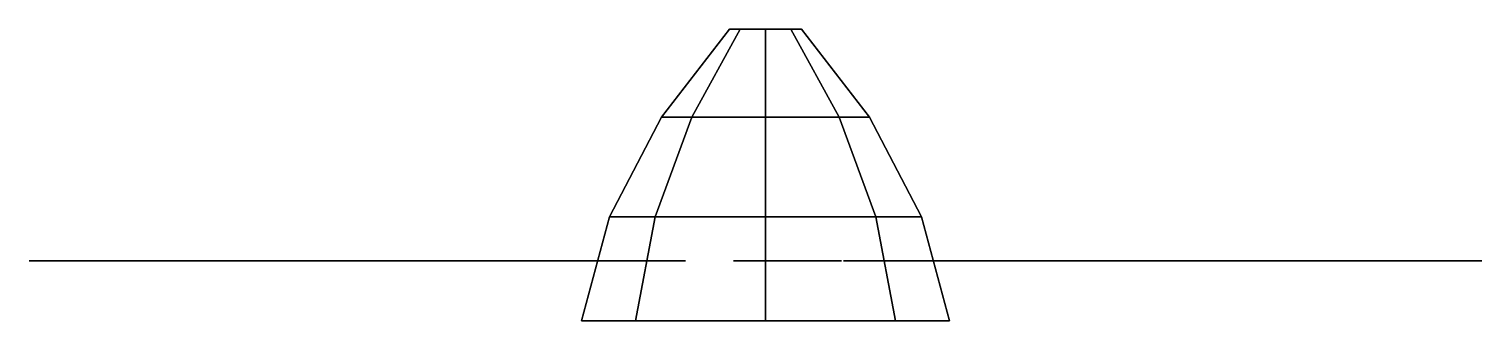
# Model space of a CAD drawing. Extents: x -1.84 to 1.79, y 6.04 to 6.77.
import ezdxf

# ---------------------------------------------------------------- set-up
doc = ezdxf.new("R2010")
doc.units = 0
doc.layers.add('PROPELLER', color=1, linetype='CONTINUOUS')

msp = doc.modelspace()

# ---------------------------------------------------------------- linework, layer by layer
at = {"layer": 'PROPELLER'}
for points in [[(-0.0636, 6.77, 0.0636), (-0.09, 6.77), (-0.26, 6.55), (-0.1838, 6.55, 0.1838)], [(-0.09, 6.77), (-0.0636, 6.77, -0.0636), (-0.1838, 6.55, -0.1838), (-0.26, 6.55)], [(0, 6.77, 0.09), (-0.0636, 6.77, 0.0636), (-0.1838, 6.55, 0.1838), (0, 6.55, 0.26)], [(-0.0636, 6.77, -0.0636), (0, 6.77, -0.09), (0, 6.55, -0.26), (-0.1838, 6.55, -0.1838)], [(0.0636, 6.77, 0.0636), (-0.09, 6.77), (-0.0636, 6.77, 0.0636), (0, 6.77, 0.09)], [(0.09, 6.77), (-0.0636, 6.77, -0.0636), (-0.09, 6.77), (0.0636, 6.77, 0.0636)], [(0.0636, 6.77, -0.0636), (0, 6.77, -0.09), (-0.0636, 6.77, -0.0636), (0.09, 6.77)], [(0.0636, 6.77, 0.0636), (0, 6.77, 0.09), (0, 6.55, 0.26), (0.1838, 6.55, 0.1838)], [(0, 6.77, -0.09), (0.0636, 6.77, -0.0636), (0.1838, 6.55, -0.1838), (0, 6.55, -0.26)], [(0.09, 6.77), (0.0636, 6.77, 0.0636), (0.1838, 6.55, 0.1838), (0.26, 6.55)], [(0.0636, 6.77, -0.0636), (0.09, 6.77), (0.26, 6.55), (0.1838, 6.55, -0.1838)], [(-0.2758, 6.3, -0.2758), (-0.39, 6.3), (-0.26, 6.55), (-0.1838, 6.55, -0.1838)], [(-0.39, 6.3), (-0.2758, 6.3, 0.2758), (-0.1838, 6.55, 0.1838), (-0.26, 6.55)], [(0, 6.3, -0.39), (-0.2758, 6.3, -0.2758), (-0.1838, 6.55, -0.1838), (0, 6.55, -0.26)], [(-0.2758, 6.3, 0.2758), (0, 6.3, 0.39), (0, 6.55, 0.26), (-0.1838, 6.55, 0.1838)], [(0.2758, 6.3, -0.2758), (0, 6.3, -0.39), (0, 6.55, -0.26), (0.1838, 6.55, -0.1838)], [(0, 6.3, 0.39), (0.2758, 6.3, 0.2758), (0.1838, 6.55, 0.1838), (0, 6.55, 0.26)], [(0.39, 6.3), (0.2758, 6.3, -0.2758), (0.1838, 6.55, -0.1838), (0.26, 6.55)], [(0.2758, 6.3, 0.2758), (0.39, 6.3), (0.26, 6.55), (0.1838, 6.55, 0.1838)], [(-0.2758, 6.3, 0.2758), (-0.39, 6.3), (-0.46, 6.04), (-0.3253, 6.04, 0.3253)], [(-0.39, 6.3), (-0.2758, 6.3, -0.2758), (-0.3253, 6.04, -0.3253), (-0.46, 6.04)], [(0, 6.3, 0.39), (-0.2758, 6.3, 0.2758), (-0.3253, 6.04, 0.3253), (0, 6.04, 0.46)], [(-0.2758, 6.3, -0.2758), (0, 6.3, -0.39), (0, 6.04, -0.46), (-0.3253, 6.04, -0.3253)], [(0.2758, 6.3, 0.2758), (0, 6.3, 0.39), (0, 6.04, 0.46), (0.3253, 6.04, 0.3253)], [(0, 6.3, -0.39), (0.2758, 6.3, -0.2758), (0.3253, 6.04, -0.3253), (0, 6.04, -0.46)], [(0.39, 6.3), (0.2758, 6.3, 0.2758), (0.3253, 6.04, 0.3253), (0.46, 6.04)], [(0.2758, 6.3, -0.2758), (0.39, 6.3), (0.46, 6.04), (0.3253, 6.04, -0.3253)], [(-1.8113, 6.19, -1.0227), (-1.8413, 6.19, -0.9707), (-1.7957, 6.19, -0.9097), (-1.7307, 6.19, -1.0223)], [(-1.7307, 6.19, -1.0223), (-1.7957, 6.19, -0.9097), (-1.8413, 6.19, -0.9707), (-1.8113, 6.19, -1.0227)], [(-1.2677, 6.19, -0.8243), (-1.3977, 6.19, -0.5991), (-1.7957, 6.19, -0.9097), (-1.7307, 6.19, -1.0223)], [(-1.7307, 6.19, -1.0223), (-1.7957, 6.19, -0.9097), (-1.3977, 6.19, -0.5991), (-1.2677, 6.19, -0.8243)], [(-1.2677, 6.19, -0.8243), (-1.3977, 6.19, -0.5991), (-1.2815, 6.19, -0.5205), (-0.5922, 6.19, -0.4343)], [(-0.5922, 6.19, -0.4343), (-1.2815, 6.19, -0.5205), (-1.3977, 6.19, -0.5991), (-1.2677, 6.19, -0.8243)], [(-0.5922, 6.19, -0.4343), (-1.2815, 6.19, -0.5205), (-1.039, 6.19, -0.3805), (-0.8558, 6.19, -0.2978)], [(-0.8558, 6.19, -0.2978), (-1.039, 6.19, -0.3805), (-1.2815, 6.19, -0.5205), (-0.5922, 6.19, -0.4343)], [(-0.2002, 6.19, -0.1733), (-0.2552, 6.19, -0.078), (-0.8558, 6.19, -0.2978), (-0.5922, 6.19, -0.4343)], [(-0.5922, 6.19, -0.4343), (-0.8558, 6.19, -0.2978), (-0.2552, 6.19, -0.078), (-0.2002, 6.19, -0.1733)], [(-0.08, 6.19, 1.51), (0.18, 6.19, 1.51), (0.11, 6.19, 2.01), (-0.02, 6.19, 2.01)], [(-0.02, 6.19, 2.01), (0.11, 6.19, 2.01), (0.18, 6.19, 1.51), (-0.08, 6.19, 1.51)], [(-0.08, 6.19, 0.73), (0.19, 6.19, 1.37), (0.18, 6.19, 1.51), (-0.08, 6.19, 1.51)], [(-0.08, 6.19, 1.51), (0.18, 6.19, 1.51), (0.19, 6.19, 1.37), (-0.08, 6.19, 0.73)], [(-0.08, 6.19, 0.73), (0.19, 6.19, 1.37), (0.19, 6.19, 1.09), (0.17, 6.19, 0.89)], [(0.17, 6.19, 0.89), (0.19, 6.19, 1.09), (0.19, 6.19, 1.37), (-0.08, 6.19, 0.73)], [(-0.05, 6.19, 0.26), (0.06, 6.19, 0.26), (0.17, 6.19, 0.89), (-0.08, 6.19, 0.73)], [(-0.08, 6.19, 0.73), (0.17, 6.19, 0.89), (0.06, 6.19, 0.26), (-0.05, 6.19, 0.26)], [(-0.02, 6.19, 2.01), (0.11, 6.19, 2.01), (0.08, 6.19, 2.08), (0.02, 6.19, 2.08)], [(0.02, 6.19, 2.08), (0.08, 6.19, 2.08), (0.11, 6.19, 2.01), (-0.02, 6.19, 2.01)], [(0.2502, 6.19, -0.0867), (0.1952, 6.19, -0.182), (0.6858, 6.19, -0.5922), (0.6722, 6.19, -0.2957)], [(0.6722, 6.19, -0.2957), (0.6858, 6.19, -0.5922), (0.1952, 6.19, -0.182), (0.2502, 6.19, -0.0867)], [(0.6722, 6.19, -0.2957), (1.0915, 6.19, -0.8495), (0.849, 6.19, -0.7095), (0.6858, 6.19, -0.5922)], [(0.6858, 6.19, -0.5922), (0.849, 6.19, -0.7095), (1.0915, 6.19, -0.8495), (0.6722, 6.19, -0.2957)], [(1.3477, 6.19, -0.6857), (1.2177, 6.19, -0.9109), (1.0915, 6.19, -0.8495), (0.6722, 6.19, -0.2957)], [(0.6722, 6.19, -0.2957), (1.0915, 6.19, -0.8495), (1.2177, 6.19, -0.9109), (1.3477, 6.19, -0.6857)], [(1.3477, 6.19, -0.6857), (1.2177, 6.19, -0.9109), (1.6857, 6.19, -1.1003), (1.7507, 6.19, -0.9877)], [(1.7507, 6.19, -0.9877), (1.6857, 6.19, -1.1003), (1.2177, 6.19, -0.9109), (1.3477, 6.19, -0.6857)], [(1.7913, 6.19, -1.0573), (1.7613, 6.19, -1.1093), (1.6857, 6.19, -1.1003), (1.7507, 6.19, -0.9877)], [(1.7507, 6.19, -0.9877), (1.6857, 6.19, -1.1003), (1.7613, 6.19, -1.1093), (1.7913, 6.19, -1.0573)]]:
    msp.add_3dface(points, dxfattribs=at)

doc.saveas('drawing.dxf')
